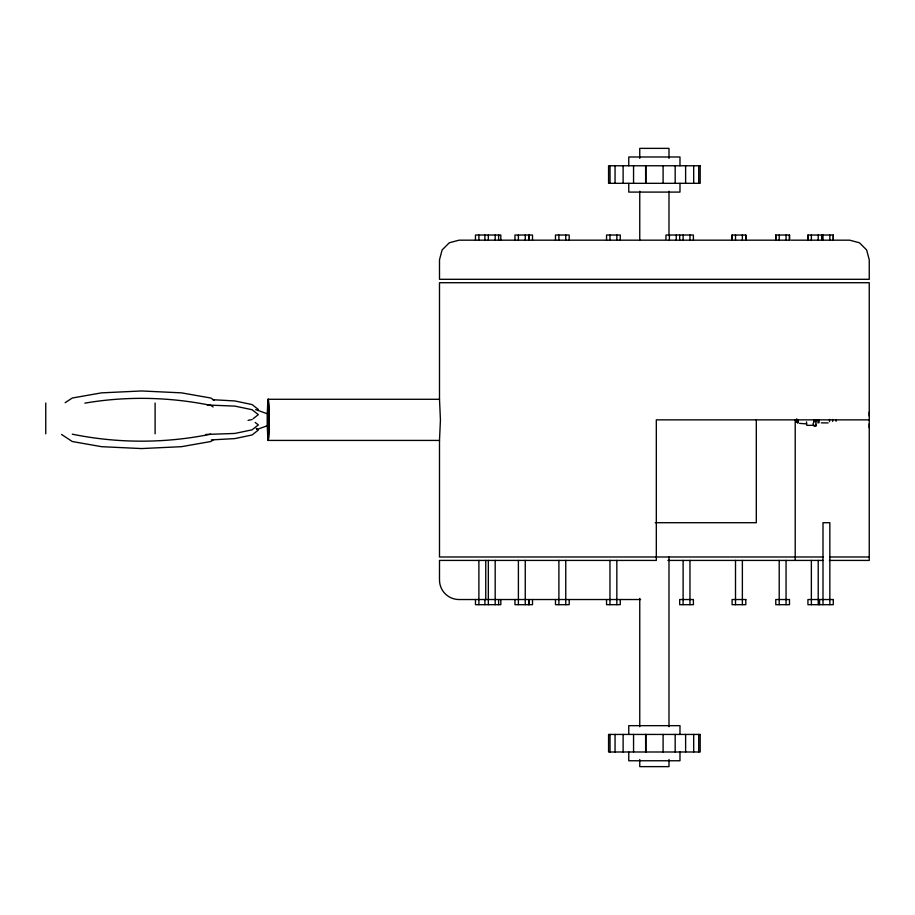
<?xml version="1.0" encoding="UTF-8"?>
<svg xmlns="http://www.w3.org/2000/svg" width="915" height="915" viewBox="0 0 915 915"><rect width="100%" height="100%" fill="white"/><g stroke="black" fill="none" stroke-linecap="round" stroke-linejoin="round"><path stroke-width="1.37" d="M268.084 440.424L268.084 432.646L268.084 440.424L439.497 440.424L440.435 419.859L439.497 399.283L439.497 282.724L869.25 282.724L869.25 560.415L829.39 560.415M268.084 399.283L268.084 407.061L268.084 399.283L439.497 399.283M732.092 235.029L732.092 240.176L732.092 235.029L745.805 235.029L745.805 240.176L745.805 235.029M735.511 240.176L735.511 235.029M742.374 240.176L742.374 235.029M775.771 235.029L775.771 240.176L775.771 235.029L789.485 235.029L789.485 240.176L665.96 240.176L665.96 235.029L693.398 235.029L693.398 240.176M779.203 240.176L779.203 235.029M786.054 240.176L786.054 235.029M807.934 235.029L807.934 240.176L807.934 235.029L833.279 235.029L833.279 240.176L790.892 240.176M811.365 240.176L811.365 235.029M818.216 240.176L818.216 235.029M821.647 240.176L821.647 235.029M822.997 240.176L822.997 235.029M829.848 240.176L829.848 235.029M833.279 240.176L833.279 235.029M869.25 427.74L869.25 423.794M869.25 415.913L869.25 411.967M813.527 424.96L814.098 425.944L815.917 425.944L816.031 419.859M815.917 425.944L815.917 424.32M813.664 419.859L814.098 421.483L813.035 423.817L814.098 425.944M253.089 418.727L258.339 414.621L252.048 409.703L234.846 406.1L207.213 405.013M65.148 402.703L72.285 398.014L101.554 392.855L141.516 390.968L181.49 392.855L210.759 398.014L214.327 400.358M213.138 439.966L210.759 441.522L181.49 446.68L141.516 448.567L101.554 446.68L72.285 441.522L61.58 434.488M257.024 429.444L267.672 425.635M248.079 420.374L252.048 419.55M84.832 403.16C126.339 395.978 169.481 396.95 210.759 405.368L213.138 406.935M210.759 434.168C165.295 443.5 117.749 443.5 72.285 434.168M211.354 439.909L234.846 438.594L252.048 434.98L258.339 430.061L256.234 428.414M665.011 240.176L529.076 240.176L529.076 235.029M834.114 240.176L849.692 240.176L859.471 242.795L866.631 249.955L869.25 259.734L869.25 279.304L439.497 279.304L439.497 259.734L442.117 249.955L449.276 242.795L459.056 240.176L528.676 240.176L528.676 235.029M869.25 419.859L656.318 419.859L656.318 560.415L439.497 560.415L439.497 579.973A19.558 19.558 0 0 0 459.056 599.531L640.603 599.531M814.098 421.483L815.917 421.483M797.869 421.678L796.988 421.643M797.869 421.872L796.542 421.449M797.869 422.284L796.988 422.25M797.869 422.49L796.622 422.272L796.542 419.184M821.304 422.879L828.132 422.913M813.035 425.338L806.813 425.338L806.504 421.872M655.3 522.705L756.305 522.705L756.305 419.859M822.997 556.983L439.497 556.983L439.497 440.424M829.848 556.983L869.25 556.983M667.881 560.415L822.997 560.415M212.738 399.706L234.846 400.953L252.048 404.556L258.339 409.474M205.829 434.453L234.846 433.447L252.048 429.833L258.339 424.915L255.194 422.456M255.697 409.611L267.672 413.912M796.885 422.181L796.816 419.184M799.481 423.371L806.504 423.897M836.07 419.493L836.07 421.266M832.627 419.459L832.627 421.392M829.848 604.678L829.848 522.705L822.997 522.705L822.997 604.678M829.516 419.39L829.516 421.666M819.565 599.531L819.565 604.678M819.085 419.859L819.085 422.73M818.216 560.415L818.216 604.678M817.964 419.859L817.964 423.039M811.365 560.415L811.365 604.678M797.823 419.505L797.823 423.199M797.114 419.505L797.114 420.328M795.204 419.859L795.204 560.415M789.485 235.029L789.485 240.176M786.054 560.415L786.054 604.678M779.203 560.415L779.203 604.678M742.374 560.415L742.374 604.678M735.511 560.415L735.511 604.678M698.717 165.764L698.717 183.32M698.717 734.436L698.717 751.993M693.684 165.764L693.684 183.32M693.684 734.436L693.684 751.993M689.967 235.029L689.967 240.176M689.967 560.415L689.967 604.678M685.621 165.764L685.621 183.32M685.621 734.436L685.621 751.993M683.116 235.029L683.116 240.176M683.116 560.415L683.116 604.678M679.982 165.764L679.982 156.991L628.765 156.991L628.765 165.764M679.982 183.32L679.982 192.093L628.765 192.093L628.765 183.32M679.982 734.436L679.982 725.664L628.765 725.664L628.765 734.436M679.982 751.993L679.982 760.765L628.765 760.765L628.765 751.993M679.673 235.029L679.685 240.176M676.242 235.029L676.242 240.176M675.179 165.764L675.179 183.32M675.179 734.436L675.179 751.993M669.391 235.029L669.391 240.176M668.991 158.375L668.991 148.367L639.757 148.367L639.757 158.375M668.991 191.246L668.991 235.555M668.991 556.983L668.991 726.704M668.991 759.496L668.991 766.633L639.757 766.633L639.757 759.496M663.101 165.764L663.101 183.32M663.101 734.436L663.101 751.993M645.921 165.764L645.921 183.32M645.921 734.436L645.921 751.993M645.635 165.764L645.635 183.32M645.635 734.436L645.635 751.993M639.757 191.246L639.757 239.844M639.757 598.341L639.757 726.704M633.557 165.764L633.557 183.32M633.557 734.436L633.557 751.993M623.115 165.764L623.115 183.32M623.115 734.436L623.115 751.993M620.256 240.176L620.256 235.029L606.542 235.029L606.542 240.176M620.256 599.531L620.256 604.678L606.542 604.678L606.542 599.531M616.836 235.029L616.836 240.176M616.836 560.415L616.836 604.678M615.052 165.764L615.052 183.32M615.052 734.436L615.052 751.993M610.031 165.764L610.031 183.32M609.973 235.029L609.973 240.176M609.973 560.415L609.973 604.678M610.031 734.436L610.031 751.993M569.187 240.176L569.187 235.029L555.474 235.029L555.474 240.176M569.187 599.531L569.187 604.678L555.474 604.678L555.474 599.531M565.756 235.029L565.756 240.176M565.756 560.415L565.756 604.678M558.893 235.029L558.893 240.176M558.893 560.415L558.893 604.678M532.507 240.176L532.507 235.029L514.962 235.029L514.962 240.176M532.507 599.531L532.507 604.678L514.962 604.678L514.962 599.531M529.076 599.531L529.076 604.678M528.676 599.531L528.676 604.678M525.256 235.029L525.256 240.176M525.256 560.415L525.256 604.678M518.393 235.029L518.393 240.176M518.393 560.415L518.393 604.678M500.814 240.176L500.814 235.029L475.468 235.029L475.468 240.176M500.814 599.531L500.814 604.678L475.468 604.678L475.468 599.531M498.618 235.029L498.618 240.176M498.618 599.531L498.618 604.678M495.187 235.029L495.187 240.176M495.187 560.415L495.187 604.678M488.335 235.029L488.335 240.176M488.335 560.415L488.335 604.678M485.751 560.415L485.751 599.531M484.904 235.029L484.904 240.176M484.904 599.531L484.904 604.678M478.888 235.029L478.888 240.176M478.888 560.415L478.888 604.678M155.104 403.023L155.104 433.801M45.75 403.023L45.75 433.801M700.181 165.764L608.567 165.764L608.567 183.32L700.181 183.32L700.181 165.764M693.398 599.531L679.685 599.531L679.685 604.678L693.398 604.678L693.398 599.531M745.805 599.531L732.092 599.531L732.092 604.678L745.805 604.678L745.805 599.531M789.485 599.531L775.771 599.531L775.771 604.678L789.485 604.678L789.485 599.531M833.279 599.531L807.934 599.531L807.934 604.678L833.279 604.678L833.279 599.531M700.181 734.436L608.567 734.436L608.567 751.993L700.181 751.993L700.181 734.436M268.861 410.949L268.598 404.43A17.808 0.732 -90 0 0 267.512 416.76A17.808 0.732 -90 0 0 268.358 437.393A17.808 0.732 -90 0 0 268.861 410.949M268.655 437.667A20.565 0.846 -90 0 0 268.655 402.04A20.565 0.846 -90 0 0 267.386 419.859A20.565 0.846 -90 0 0 268.655 437.667"/></g></svg>
